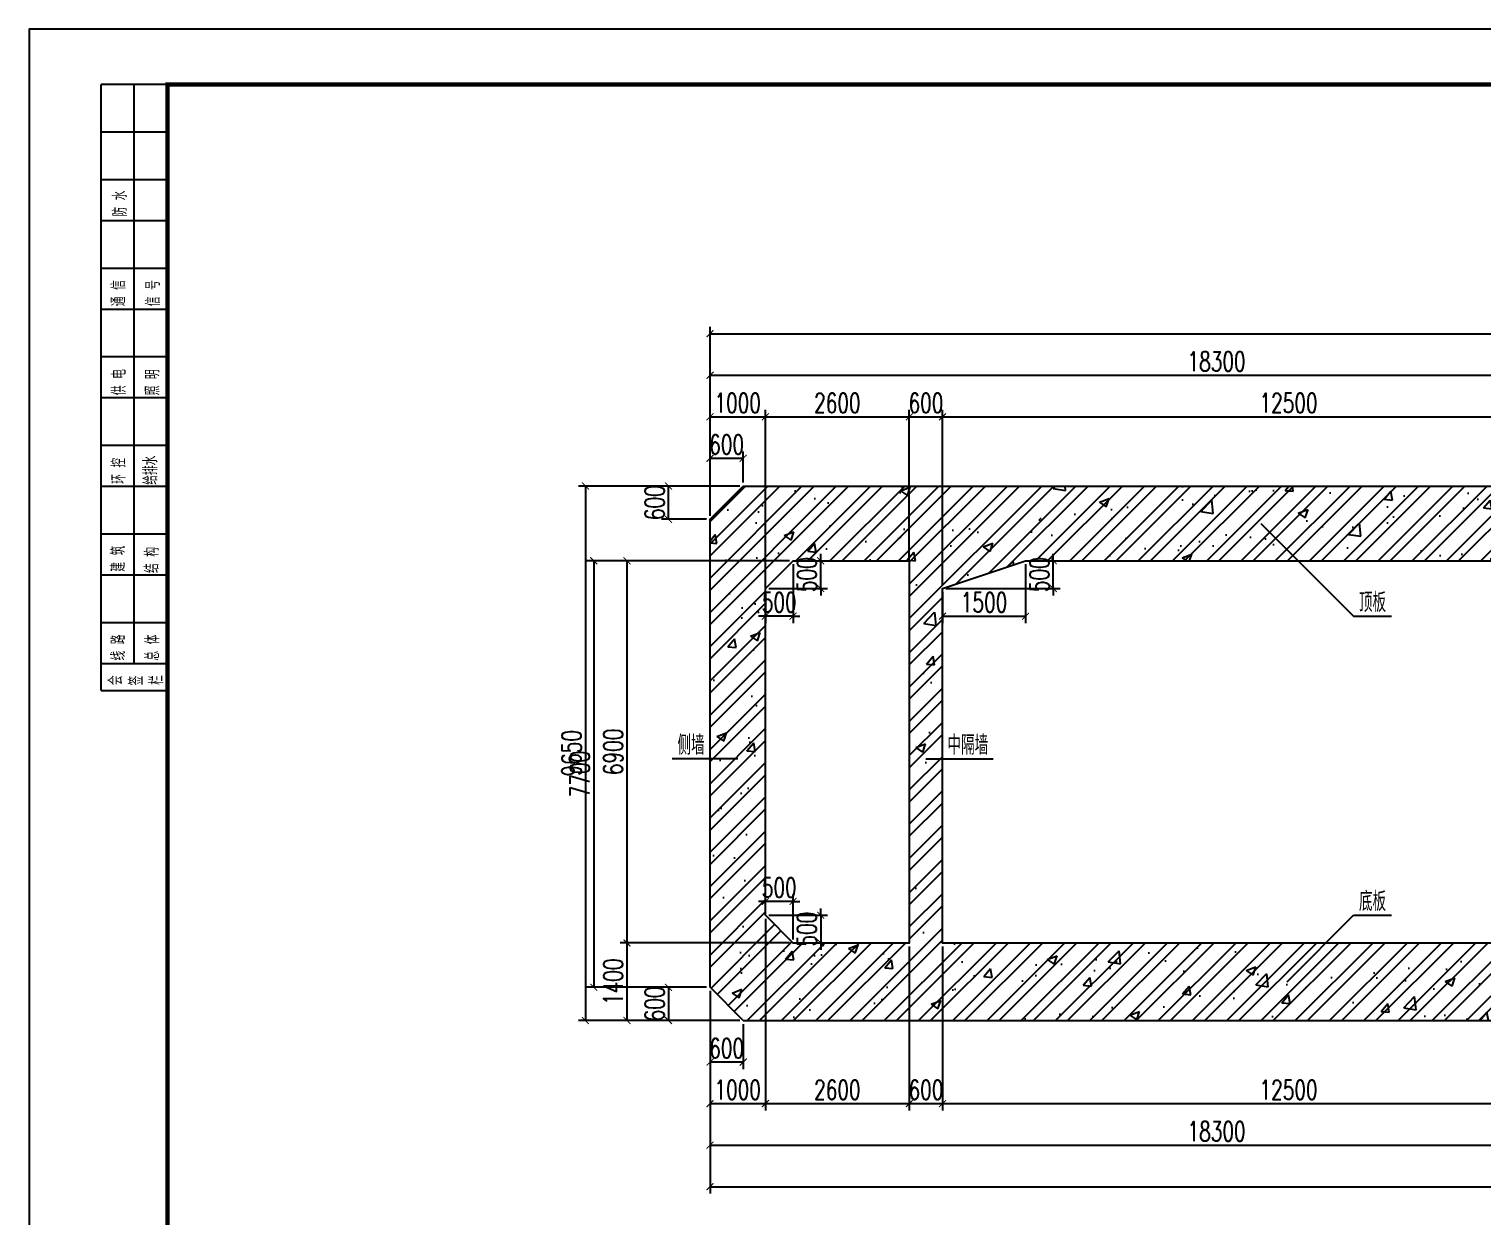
# Model space of a CAD drawing. Extents: x 266020 to 523514, y 704210 to 746210.
# Drawn here: x 319138 to 345399, y 724765 to 746210 of the extents above; entities that cross this region are included whole.
import ezdxf

# ---------------------------------------------------------------- set-up
doc = ezdxf.new("R2010")
doc.units = 0
doc.header["$LTSCALE"] = 50
doc.header["$MEASUREMENT"] = 0
doc.layers.get('0').update_dxf_attribs({"linetype": 'CONTINUOUS'})
doc.layers.get('Defpoints').update_dxf_attribs({"linetype": 'CONTINUOUS'})
for name, color, linetype in [('01 标  注', 1, 'CONTINUOUS'), ('02 结  构', 5, 'CONTINUOUS'), ('3', 3, 'CONTINUOUS'), ('4', 4, 'CONTINUOUS'), ('填充', 8, 'CONTINUOUS')]:
    doc.layers.add(name, color=color, linetype=linetype)
doc.styles.get("Standard").update_dxf_attribs({"font": 'txt1.shx', "width": 0.7, "bigfont": 'hztxt.shx'})
doc.dimstyles.new('1：100', dxfattribs={"dimscale": 100, "dimtxt": 3.5, "dimasz": 1.25, "dimexe": 1.25, "dimexo": 0.625, "dimgap": 0.75, "dimtad": 1, "dimdsep": 46, "dimtxsty": 'Standard', "dimblk": 'ARCHTICK', "dimcen": 2.5, "dimclrt": 256, "dimadec": 0, "dimazin": 0, "dimtfac": 1, "dimtix": 1, "dimtmove": 0, "dimatfit": 3, "dimfxl": 0, "dimarcsym": 0})

# ---------------------------------------------------------------- blocks, each defined once
blk = doc.blocks.new('_ArchTick')
at = {"color": 0, "linetype": 'ByBlock', "const_width": 0.15}
blk.add_lwpolyline([(-0.5, -0.5), (0.5, 0.5)], dxfattribs=at)
blk = doc.blocks.new('*D181')
at = {"layer": '01 标  注', "color": 0, "lineweight": -2}
for p, q in [((332938, 736547), (332938, 735485)), ((332438, 736047), (332438, 735485)), ((332438, 735610), (332313, 735610)), ((332938, 735610), (332438, 735610)), ((332938, 735610), (333063, 735610))]:
    blk.add_line(p, q, dxfattribs=at)
at = {"layer": 'Defpoints', "color": 0}
for p in [(332938, 736610), (332438, 736110), (332438, 735610)]:
    blk.add_point(p, dxfattribs=at)
at = {"layer": '01 标  注', "color": 0, "lineweight": -2, "xscale": 125, "yscale": 125, "zscale": 125}
blk.add_blockref('_ArchTick', (332438, 735610), dxfattribs=at)
at = {"layer": '01 标  注', "color": 0, "lineweight": -2, "xscale": 125, "yscale": 125, "zscale": 125, "rotation": 180}
blk.add_blockref('_ArchTick', (332938, 735610), dxfattribs=at)
at = {"layer": '01 标  注', "insert": (332688, 735860), "char_height": 350, "attachment_point": 5}
blk.add_mtext('500', dxfattribs=at)
blk = doc.blocks.new('*D182')
at = {"layer": '01 标  注', "color": 0, "lineweight": -2}
for p, q in [((333438, 736610), (333438, 736735)), ((333000, 736610), (333563, 736610)), ((333438, 736110), (333438, 736610)), ((332500, 736110), (333563, 736110)), ((333438, 736110), (333438, 735985))]:
    blk.add_line(p, q, dxfattribs=at)
at = {"layer": 'Defpoints', "color": 0}
for p in [(332938, 736610), (333438, 736610), (332438, 736110)]:
    blk.add_point(p, dxfattribs=at)
at = {"layer": '01 标  注', "color": 0, "lineweight": -2, "xscale": 125, "yscale": 125, "zscale": 125}
for p, rotation in [((333438, 736610), 270), ((333438, 736110), 90)]:
    blk.add_blockref('_ArchTick', p, dxfattribs=dict(at, rotation=rotation))
at = {"layer": '01 标  注', "insert": (333188, 736360), "char_height": 350, "attachment_point": 5, "rotation": 90}
blk.add_mtext('500', dxfattribs=at)
blk = doc.blocks.new('*D183')
at = {"layer": '01 标  注', "color": 0, "lineweight": -2}
for p, q in [((337138, 736547), (337138, 735485)), ((335638, 736047), (335638, 735485)), ((335638, 735610), (337138, 735610))]:
    blk.add_line(p, q, dxfattribs=at)
at = {"layer": 'Defpoints', "color": 0}
for p in [(337138, 736610), (335638, 736110), (337138, 735610)]:
    blk.add_point(p, dxfattribs=at)
at = {"layer": '01 标  注', "color": 0, "lineweight": -2, "xscale": 125, "yscale": 125, "zscale": 125, "rotation": 180}
blk.add_blockref('_ArchTick', (335638, 735610), dxfattribs=at)
at = {"layer": '01 标  注', "color": 0, "lineweight": -2, "xscale": 125, "yscale": 125, "zscale": 125}
blk.add_blockref('_ArchTick', (337138, 735610), dxfattribs=at)
at = {"layer": '01 标  注', "insert": (336388, 735860), "char_height": 350, "attachment_point": 5}
blk.add_mtext('1500', dxfattribs=at)
blk = doc.blocks.new('*D184')
at = {"layer": '01 标  注', "color": 0, "lineweight": -2}
for p, q in [((337638, 736610), (337638, 736735)), ((337200, 736610), (337763, 736610)), ((337638, 736110), (337638, 736610)), ((335700, 736110), (337763, 736110)), ((337638, 736110), (337638, 735985))]:
    blk.add_line(p, q, dxfattribs=at)
at = {"layer": 'Defpoints', "color": 0}
for p in [(337138, 736610), (337638, 736610), (335638, 736110)]:
    blk.add_point(p, dxfattribs=at)
at = {"layer": '01 标  注', "color": 0, "lineweight": -2, "xscale": 125, "yscale": 125, "zscale": 125}
for p, rotation in [((337638, 736610), 270), ((337638, 736110), 90)]:
    blk.add_blockref('_ArchTick', p, dxfattribs=dict(at, rotation=rotation))
at = {"layer": '01 标  注', "insert": (337388, 736360), "char_height": 350, "attachment_point": 5, "rotation": 90}
blk.add_mtext('500', dxfattribs=at)
blk = doc.blocks.new('*D148')
at = {"layer": '01 标  注', "color": 0, "lineweight": -2}
for p, q in [((332438, 730460), (332313, 730460)), ((332438, 730272), (332438, 730585)), ((332938, 730460), (332438, 730460)), ((332938, 729772), (332938, 730585)), ((332938, 730460), (333063, 730460))]:
    blk.add_line(p, q, dxfattribs=at)
at = {"layer": 'Defpoints', "color": 0}
for p in [(332438, 730460), (332438, 730210), (332938, 729710)]:
    blk.add_point(p, dxfattribs=at)
at = {"layer": '01 标  注', "color": 0, "lineweight": -2, "xscale": 125, "yscale": 125, "zscale": 125}
blk.add_blockref('_ArchTick', (332438, 730460), dxfattribs=at)
at = {"layer": '01 标  注', "color": 0, "lineweight": -2, "xscale": 125, "yscale": 125, "zscale": 125, "rotation": 180}
blk.add_blockref('_ArchTick', (332938, 730460), dxfattribs=at)
at = {"layer": '01 标  注', "insert": (332688, 730710), "char_height": 350, "attachment_point": 5}
blk.add_mtext('500', dxfattribs=at)
blk = doc.blocks.new('*D149')
at = {"layer": '01 标  注', "color": 0, "lineweight": -2}
for p, q in [((333438, 730210), (333438, 730335)), ((332500, 730210), (333563, 730210)), ((333438, 730210), (333438, 729710)), ((333000, 729710), (333563, 729710)), ((333438, 729710), (333438, 729585))]:
    blk.add_line(p, q, dxfattribs=at)
at = {"layer": 'Defpoints', "color": 0}
for p in [(332438, 730210), (332938, 729710), (333438, 729710)]:
    blk.add_point(p, dxfattribs=at)
at = {"layer": '01 标  注', "color": 0, "lineweight": -2, "xscale": 125, "yscale": 125, "zscale": 125}
for p, rotation in [((333438, 730210), 270), ((333438, 729710), 90)]:
    blk.add_blockref('_ArchTick', p, dxfattribs=dict(at, rotation=rotation))
at = {"layer": '01 标  注', "insert": (333188, 729960), "char_height": 350, "attachment_point": 5, "rotation": 90}
blk.add_mtext('500', dxfattribs=at)
blk = doc.blocks.new('*D150')
at = {"layer": '01 标  注', "color": 0, "lineweight": -2}
for p, q in [((332438, 730147), (332438, 726685)), ((331438, 728847), (331438, 726685)), ((331438, 726810), (332438, 726810))]:
    blk.add_line(p, q, dxfattribs=at)
at = {"layer": 'Defpoints', "color": 0}
for p in [(332438, 730210), (331438, 728910), (332438, 726810)]:
    blk.add_point(p, dxfattribs=at)
at = {"layer": '01 标  注', "color": 0, "lineweight": -2, "xscale": 125, "yscale": 125, "zscale": 125, "rotation": 180}
blk.add_blockref('_ArchTick', (331438, 726810), dxfattribs=at)
at = {"layer": '01 标  注', "color": 0, "lineweight": -2, "xscale": 125, "yscale": 125, "zscale": 125}
blk.add_blockref('_ArchTick', (332438, 726810), dxfattribs=at)
at = {"layer": '01 标  注', "insert": (331938, 727060), "char_height": 350, "attachment_point": 5}
blk.add_mtext('1000', dxfattribs=at)
blk = doc.blocks.new('*D185')
at = {"layer": '01 标  注', "color": 0, "lineweight": -2}
for p, q in [((332438, 730147), (332438, 726685)), ((335038, 729647), (335038, 726685)), ((332438, 726810), (335038, 726810))]:
    blk.add_line(p, q, dxfattribs=at)
at = {"layer": 'Defpoints', "color": 0}
for p in [(332438, 730210), (335038, 729710), (335038, 726810)]:
    blk.add_point(p, dxfattribs=at)
at = {"layer": '01 标  注', "color": 0, "lineweight": -2, "xscale": 125, "yscale": 125, "zscale": 125, "rotation": 180}
blk.add_blockref('_ArchTick', (332438, 726810), dxfattribs=at)
at = {"layer": '01 标  注', "color": 0, "lineweight": -2, "xscale": 125, "yscale": 125, "zscale": 125}
blk.add_blockref('_ArchTick', (335038, 726810), dxfattribs=at)
at = {"layer": '01 标  注', "insert": (333738, 727060), "char_height": 350, "attachment_point": 5}
blk.add_mtext('2600', dxfattribs=at)
blk = doc.blocks.new('*D186')
at = {"layer": '01 标  注', "color": 0, "lineweight": -2}
for p, q in [((335038, 729647), (335038, 726685)), ((335638, 729647), (335638, 726685)), ((335038, 726810), (335638, 726810))]:
    blk.add_line(p, q, dxfattribs=at)
at = {"layer": 'Defpoints', "color": 0}
for p in [(335038, 729710), (335638, 729710), (335638, 726810)]:
    blk.add_point(p, dxfattribs=at)
at = {"layer": '01 标  注', "color": 0, "lineweight": -2, "xscale": 125, "yscale": 125, "zscale": 125, "rotation": 180}
blk.add_blockref('_ArchTick', (335038, 726810), dxfattribs=at)
at = {"layer": '01 标  注', "color": 0, "lineweight": -2, "xscale": 125, "yscale": 125, "zscale": 125}
blk.add_blockref('_ArchTick', (335638, 726810), dxfattribs=at)
at = {"layer": '01 标  注', "insert": (335338, 727060), "char_height": 350, "attachment_point": 5}
blk.add_mtext('600', dxfattribs=at)
blk = doc.blocks.new('*D187')
at = {"layer": '01 标  注', "color": 0, "lineweight": -2}
for p, q in [((335638, 729647), (335638, 726685)), ((348138, 729647), (348138, 726685)), ((335638, 726810), (348138, 726810))]:
    blk.add_line(p, q, dxfattribs=at)
at = {"layer": 'Defpoints', "color": 0}
for p in [(335638, 729710), (348138, 729710), (348138, 726810)]:
    blk.add_point(p, dxfattribs=at)
at = {"layer": '01 标  注', "color": 0, "lineweight": -2, "xscale": 125, "yscale": 125, "zscale": 125, "rotation": 180}
blk.add_blockref('_ArchTick', (335638, 726810), dxfattribs=at)
at = {"layer": '01 标  注', "color": 0, "lineweight": -2, "xscale": 125, "yscale": 125, "zscale": 125}
blk.add_blockref('_ArchTick', (348138, 726810), dxfattribs=at)
at = {"layer": '01 标  注', "insert": (341888, 727060), "char_height": 350, "attachment_point": 5}
blk.add_mtext('12500', dxfattribs=at)
blk = doc.blocks.new('*D152')
at = {"layer": '01 标  注', "color": 0, "lineweight": -2}
for p, q in [((331438, 728847), (331438, 725185)), ((368038, 728401), (368038, 725185)), ((331438, 725310), (368038, 725310))]:
    blk.add_line(p, q, dxfattribs=at)
at = {"layer": 'Defpoints', "color": 0}
for p in [(331438, 728910), (368038, 728463), (368038, 725310)]:
    blk.add_point(p, dxfattribs=at)
at = {"layer": '01 标  注', "color": 0, "lineweight": -2, "xscale": 125, "yscale": 125, "zscale": 125, "rotation": 180}
blk.add_blockref('_ArchTick', (331438, 725310), dxfattribs=at)
at = {"layer": '01 标  注', "color": 0, "lineweight": -2, "xscale": 125, "yscale": 125, "zscale": 125}
blk.add_blockref('_ArchTick', (368038, 725310), dxfattribs=at)
at = {"layer": '01 标  注', "insert": (349738, 725560), "char_height": 350, "attachment_point": 5}
blk.add_mtext('36600', dxfattribs=at)
blk = doc.blocks.new('*D200')
at = {"layer": '01 标  注', "color": 0, "lineweight": -2}
for p, q in [((332875, 736610), (329213, 736610)), ((329338, 736610), (329338, 728910)), ((331375, 728910), (329213, 728910))]:
    blk.add_line(p, q, dxfattribs=at)
at = {"layer": 'Defpoints', "color": 0}
for p in [(332938, 736610), (329338, 728910), (331438, 728910)]:
    blk.add_point(p, dxfattribs=at)
at = {"layer": '01 标  注', "color": 0, "lineweight": -2, "xscale": 125, "yscale": 125, "zscale": 125}
for p, rotation in [((329338, 736610), 90), ((329338, 728910), 270)]:
    blk.add_blockref('_ArchTick', p, dxfattribs=dict(at, rotation=rotation))
at = {"layer": '01 标  注', "insert": (329088, 732760), "char_height": 350, "attachment_point": 5, "rotation": 90}
blk.add_mtext('7700', dxfattribs=at)
blk = doc.blocks.new('*D162')
at = {"layer": '01 标  注', "color": 0, "lineweight": -2}
for p, q in [((332875, 729710), (329813, 729710)), ((329938, 729710), (329938, 728310)), ((331975, 728310), (329813, 728310))]:
    blk.add_line(p, q, dxfattribs=at)
at = {"layer": 'Defpoints', "color": 0}
for p in [(332938, 729710), (329938, 728310), (332038, 728310)]:
    blk.add_point(p, dxfattribs=at)
at = {"layer": '01 标  注', "color": 0, "lineweight": -2, "xscale": 125, "yscale": 125, "zscale": 125}
for p, rotation in [((329938, 729710), 90), ((329938, 728310), 270)]:
    blk.add_blockref('_ArchTick', p, dxfattribs=dict(at, rotation=rotation))
at = {"layer": '01 标  注', "insert": (329688, 729010), "char_height": 350, "attachment_point": 5, "rotation": 90}
blk.add_mtext('1400', dxfattribs=at)
blk = doc.blocks.new('*D163')
at = {"layer": '01 标  注', "color": 0, "lineweight": -2}
for p, q in [((332875, 736610), (329813, 736610)), ((329938, 736610), (329938, 729710)), ((332875, 729710), (329813, 729710))]:
    blk.add_line(p, q, dxfattribs=at)
at = {"layer": 'Defpoints', "color": 0}
for p in [(332938, 736610), (329938, 729710), (332938, 729710)]:
    blk.add_point(p, dxfattribs=at)
at = {"layer": '01 标  注', "color": 0, "lineweight": -2, "xscale": 125, "yscale": 125, "zscale": 125}
for p, rotation in [((329938, 736610), 90), ((329938, 729710), 270)]:
    blk.add_blockref('_ArchTick', p, dxfattribs=dict(at, rotation=rotation))
at = {"layer": '01 标  注', "insert": (329688, 733160), "char_height": 350, "attachment_point": 5, "rotation": 90}
blk.add_mtext('6900', dxfattribs=at)
blk = doc.blocks.new('*D164')
at = {"layer": '01 标  注', "color": 0, "lineweight": -2}
for p, q in [((331438, 728847), (331438, 725935)), ((349738, 728247), (349738, 725935)), ((331438, 726060), (349738, 726060))]:
    blk.add_line(p, q, dxfattribs=at)
at = {"layer": 'Defpoints', "color": 0}
for p in [(331438, 728910), (349738, 728310), (349738, 726060)]:
    blk.add_point(p, dxfattribs=at)
at = {"layer": '01 标  注', "color": 0, "lineweight": -2, "xscale": 125, "yscale": 125, "zscale": 125, "rotation": 180}
blk.add_blockref('_ArchTick', (331438, 726060), dxfattribs=at)
at = {"layer": '01 标  注', "color": 0, "lineweight": -2, "xscale": 125, "yscale": 125, "zscale": 125}
blk.add_blockref('_ArchTick', (349738, 726060), dxfattribs=at)
at = {"layer": '01 标  注', "insert": (340588, 726310), "char_height": 350, "attachment_point": 5}
blk.add_mtext('18300', dxfattribs=at)
blk = doc.blocks.new('*D165')
at = {"layer": '01 标  注', "color": 0, "lineweight": -2}
for p, q in [((331438, 737422), (331438, 739335)), ((332438, 736122), (332438, 739335)), ((331438, 739210), (332438, 739210))]:
    blk.add_line(p, q, dxfattribs=at)
at = {"layer": 'Defpoints', "color": 0}
for p in [(332438, 739210), (331438, 737360), (332438, 736060)]:
    blk.add_point(p, dxfattribs=at)
at = {"layer": '01 标  注', "color": 0, "lineweight": -2, "xscale": 125, "yscale": 125, "zscale": 125, "rotation": 180}
blk.add_blockref('_ArchTick', (331438, 739210), dxfattribs=at)
at = {"layer": '01 标  注', "color": 0, "lineweight": -2, "xscale": 125, "yscale": 125, "zscale": 125}
blk.add_blockref('_ArchTick', (332438, 739210), dxfattribs=at)
at = {"layer": '01 标  注', "insert": (331938, 739460), "char_height": 350, "attachment_point": 5}
blk.add_mtext('1000', dxfattribs=at)
blk = doc.blocks.new('*D166')
at = {"layer": '01 标  注', "color": 0, "lineweight": -2}
for p, q in [((332438, 736122), (332438, 739335)), ((335038, 736622), (335038, 739335)), ((332438, 739210), (335038, 739210))]:
    blk.add_line(p, q, dxfattribs=at)
at = {"layer": 'Defpoints', "color": 0}
for p in [(335038, 739210), (335038, 736560), (332438, 736060)]:
    blk.add_point(p, dxfattribs=at)
at = {"layer": '01 标  注', "color": 0, "lineweight": -2, "xscale": 125, "yscale": 125, "zscale": 125, "rotation": 180}
blk.add_blockref('_ArchTick', (332438, 739210), dxfattribs=at)
at = {"layer": '01 标  注', "color": 0, "lineweight": -2, "xscale": 125, "yscale": 125, "zscale": 125}
blk.add_blockref('_ArchTick', (335038, 739210), dxfattribs=at)
at = {"layer": '01 标  注', "insert": (333738, 739460), "char_height": 350, "attachment_point": 5}
blk.add_mtext('2600', dxfattribs=at)
blk = doc.blocks.new('*D167')
at = {"layer": '01 标  注', "color": 0, "lineweight": -2}
for p, q in [((335038, 736622), (335038, 739335)), ((335638, 736172), (335638, 739335)), ((335038, 739210), (335638, 739210))]:
    blk.add_line(p, q, dxfattribs=at)
at = {"layer": 'Defpoints', "color": 0}
for p in [(335638, 739210), (335038, 736560), (335638, 736110)]:
    blk.add_point(p, dxfattribs=at)
at = {"layer": '01 标  注', "color": 0, "lineweight": -2, "xscale": 125, "yscale": 125, "zscale": 125, "rotation": 180}
blk.add_blockref('_ArchTick', (335038, 739210), dxfattribs=at)
at = {"layer": '01 标  注', "color": 0, "lineweight": -2, "xscale": 125, "yscale": 125, "zscale": 125}
blk.add_blockref('_ArchTick', (335638, 739210), dxfattribs=at)
at = {"layer": '01 标  注', "insert": (335338, 739460), "char_height": 350, "attachment_point": 5}
blk.add_mtext('600', dxfattribs=at)
blk = doc.blocks.new('*D168')
at = {"layer": '01 标  注', "color": 0, "lineweight": -2}
for p, q in [((335638, 736172), (335638, 739335)), ((348138, 736172), (348138, 739335)), ((335638, 739210), (348138, 739210))]:
    blk.add_line(p, q, dxfattribs=at)
at = {"layer": 'Defpoints', "color": 0}
for p in [(348138, 739210), (335638, 736110), (348138, 736110)]:
    blk.add_point(p, dxfattribs=at)
at = {"layer": '01 标  注', "color": 0, "lineweight": -2, "xscale": 125, "yscale": 125, "zscale": 125, "rotation": 180}
blk.add_blockref('_ArchTick', (335638, 739210), dxfattribs=at)
at = {"layer": '01 标  注', "color": 0, "lineweight": -2, "xscale": 125, "yscale": 125, "zscale": 125}
blk.add_blockref('_ArchTick', (348138, 739210), dxfattribs=at)
at = {"layer": '01 标  注', "insert": (341888, 739460), "char_height": 350, "attachment_point": 5}
blk.add_mtext('12500', dxfattribs=at)
blk = doc.blocks.new('*D171')
at = {"layer": '01 标  注', "color": 0, "lineweight": -2}
for p, q in [((331438, 737422), (331438, 740835)), ((331438, 740710), (368038, 740710)), ((368038, 737869), (368038, 740835))]:
    blk.add_line(p, q, dxfattribs=at)
at = {"layer": 'Defpoints', "color": 0}
for p in [(368038, 740710), (368038, 737806), (331438, 737360)]:
    blk.add_point(p, dxfattribs=at)
at = {"layer": '01 标  注', "color": 0, "lineweight": -2, "xscale": 125, "yscale": 125, "zscale": 125, "rotation": 180}
blk.add_blockref('_ArchTick', (331438, 740710), dxfattribs=at)
at = {"layer": '01 标  注', "color": 0, "lineweight": -2, "xscale": 125, "yscale": 125, "zscale": 125}
blk.add_blockref('_ArchTick', (368038, 740710), dxfattribs=at)
at = {"layer": '01 标  注', "insert": (349738, 740960), "char_height": 350, "attachment_point": 5}
blk.add_mtext('36600', dxfattribs=at)
blk = doc.blocks.new('*D179')
at = {"layer": '01 标  注', "color": 0, "lineweight": -2}
for p, q in [((331438, 737422), (331438, 740085)), ((349738, 738022), (349738, 740085)), ((331438, 739960), (349738, 739960))]:
    blk.add_line(p, q, dxfattribs=at)
at = {"layer": 'Defpoints', "color": 0}
for p in [(349738, 739960), (349738, 737960), (331438, 737360)]:
    blk.add_point(p, dxfattribs=at)
at = {"layer": '01 标  注', "color": 0, "lineweight": -2, "xscale": 125, "yscale": 125, "zscale": 125, "rotation": 180}
blk.add_blockref('_ArchTick', (331438, 739960), dxfattribs=at)
at = {"layer": '01 标  注', "color": 0, "lineweight": -2, "xscale": 125, "yscale": 125, "zscale": 125}
blk.add_blockref('_ArchTick', (349738, 739960), dxfattribs=at)
at = {"layer": '01 标  注', "insert": (340588, 740210), "char_height": 350, "attachment_point": 5}
blk.add_mtext('18300', dxfattribs=at)
blk = doc.blocks.new('*D73')
at = {"layer": '01 标  注', "color": 0, "lineweight": -2}
for p, q in [((331438, 737422), (331438, 738585)), ((332038, 738022), (332038, 738585)), ((332038, 738460), (331438, 738460))]:
    blk.add_line(p, q, dxfattribs=at)
at = {"layer": 'Defpoints', "color": 0}
for p in [(331438, 738460), (332038, 737960), (331438, 737360)]:
    blk.add_point(p, dxfattribs=at)
at = {"layer": '01 标  注', "color": 0, "lineweight": -2, "xscale": 125, "yscale": 125, "zscale": 125, "rotation": 180}
blk.add_blockref('_ArchTick', (331438, 738460), dxfattribs=at)
at = {"layer": '01 标  注', "color": 0, "lineweight": -2, "xscale": 125, "yscale": 125, "zscale": 125}
blk.add_blockref('_ArchTick', (332038, 738460), dxfattribs=at)
at = {"layer": '01 标  注', "insert": (331738, 738710), "char_height": 350, "attachment_point": 5}
blk.add_mtext('600', dxfattribs=at)
blk = doc.blocks.new('*D74')
at = {"layer": '01 标  注', "color": 0, "lineweight": -2}
for p, q in [((331975, 737960), (330563, 737960)), ((330688, 737360), (330688, 737960)), ((331375, 737360), (330563, 737360))]:
    blk.add_line(p, q, dxfattribs=at)
at = {"layer": 'Defpoints', "color": 0}
for p in [(330688, 737960), (332038, 737960), (331438, 737360)]:
    blk.add_point(p, dxfattribs=at)
at = {"layer": '01 标  注', "color": 0, "lineweight": -2, "xscale": 125, "yscale": 125, "zscale": 125}
for p, rotation in [((330688, 737960), 90), ((330688, 737360), 270)]:
    blk.add_blockref('_ArchTick', p, dxfattribs=dict(at, rotation=rotation))
at = {"layer": '01 标  注', "insert": (330438, 737660), "char_height": 350, "attachment_point": 5, "rotation": 90}
blk.add_mtext('600', dxfattribs=at)
blk = doc.blocks.new('*D75')
at = {"layer": '01 标  注', "color": 0, "lineweight": -2}
for p, q in [((331375, 728910), (330563, 728910)), ((330688, 728910), (330688, 728310)), ((331975, 728310), (330563, 728310))]:
    blk.add_line(p, q, dxfattribs=at)
at = {"layer": 'Defpoints', "color": 0}
for p in [(331438, 728910), (330688, 728310), (332038, 728310)]:
    blk.add_point(p, dxfattribs=at)
at = {"layer": '01 标  注', "color": 0, "lineweight": -2, "xscale": 125, "yscale": 125, "zscale": 125}
for p, rotation in [((330688, 728910), 90), ((330688, 728310), 270)]:
    blk.add_blockref('_ArchTick', p, dxfattribs=dict(at, rotation=rotation))
at = {"layer": '01 标  注', "insert": (330438, 728610), "char_height": 350, "attachment_point": 5, "rotation": 90}
blk.add_mtext('600', dxfattribs=at)
blk = doc.blocks.new('*D76')
at = {"layer": '01 标  注', "color": 0, "lineweight": -2}
for p, q in [((331438, 728847), (331438, 727435)), ((332038, 728247), (332038, 727435)), ((332038, 727560), (331438, 727560))]:
    blk.add_line(p, q, dxfattribs=at)
at = {"layer": 'Defpoints', "color": 0}
for p in [(331438, 728910), (332038, 728310), (331438, 727560)]:
    blk.add_point(p, dxfattribs=at)
at = {"layer": '01 标  注', "color": 0, "lineweight": -2, "xscale": 125, "yscale": 125, "zscale": 125, "rotation": 180}
blk.add_blockref('_ArchTick', (331438, 727560), dxfattribs=at)
at = {"layer": '01 标  注', "color": 0, "lineweight": -2, "xscale": 125, "yscale": 125, "zscale": 125}
blk.add_blockref('_ArchTick', (332038, 727560), dxfattribs=at)
at = {"layer": '01 标  注', "insert": (331738, 727810), "char_height": 350, "attachment_point": 5}
blk.add_mtext('600', dxfattribs=at)
blk = doc.blocks.new('*D77')
at = {"layer": '01 标  注', "color": 0, "lineweight": -2}
for p, q in [((331975, 737960), (329063, 737960)), ((329188, 737960), (329188, 728310)), ((331975, 728310), (329063, 728310))]:
    blk.add_line(p, q, dxfattribs=at)
at = {"layer": 'Defpoints', "color": 0}
for p in [(332038, 737960), (329188, 728310), (332038, 728310)]:
    blk.add_point(p, dxfattribs=at)
at = {"layer": '01 标  注', "color": 0, "lineweight": -2, "xscale": 125, "yscale": 125, "zscale": 125}
for p, rotation in [((329188, 737960), 90), ((329188, 728310), 270)]:
    blk.add_blockref('_ArchTick', p, dxfattribs=dict(at, rotation=rotation))
at = {"layer": '01 标  注', "insert": (328938, 733135), "char_height": 350, "attachment_point": 5, "rotation": 90}
blk.add_mtext('9650', dxfattribs=at)

msp = doc.modelspace()

# ---------------------------------------------------------------- hatches: boundary and pattern name
at = {"layer": '填充'}
h = msp.add_hatch(dxfattribs=at)
h.set_pattern_fill('AR-CONC', color=256, scale=250, style=0)
h.set_pattern_definition([(50, (-84850, 0), (1793.1505, -156.8803), [187.5, -2062.5]), (355, (-84850, 0), (-346.8783, 1880.4803), [150, -1650]), (100.4514, (-84700.6, -13), (1446.2735, 1723.599), [159.3505, -1752.8553]), (46.1842, (-84850, 500), (2668.1026, -413.7975), [281.25, -3093.75]), (96.6356, (-84627.7, 465.5), (2336.657, 2435.295), [239.026, -2629.2825]), (351.1842, (-84850, 500), (2336.655, 2435.2965), [225, -2475]), (21, (-84600, 375), (1492.2676, -1006.5472), [187.5, -2062.5]), (326, (-84600, 375), (608.2883, 1812.875), [150, -1650]), (71.4514, (-84475.6, 291.1), (2100.5566, 806.3262), [159.3505, -1752.8553]), (37.5, (-84850, 0), (30.39964, 832.23463), [0, -1630, 0, -1675, 0, -1656.25]), (7.5, (-84850, 0), (657.6738, 986.0293), [0, -955, 0, -1592.5, 0, -631.25]), (327.5, (-85407.5, 0), (1334.5561, -56.3872), [0, -625, 0, -1950, 0, -2587.5]), (317.5, (-85657.5, 0), (1457.9654, 250.2625), [0, -812.5, 0, -1295, 0, -1837.5])])
h.paths.add_polyline_path([(332037.835, 737959.674), (331437.835, 737359.674), (331437.835, 728909.674), (332037.835, 728309.674), (349737.835, 728309.674), (349737.835, 729319.674), (349612.835, 729319.674), (349612.835, 729569.674), (349737.835, 729569.674), (349737.835, 730009.674), (348737.835, 730009.674), (348737.835, 736109.674), (349237.835, 736609.674), (349737.835, 736609.674), (349737.835, 737959.674)])
h.paths.add_polyline_path([(346637.835, 736609.674), (348137.835, 736109.674), (348137.835, 729709.674), (335637.835, 729709.674), (335637.835, 736109.674), (337137.835, 736609.674)], flags=16)
h.paths.add_polyline_path([(335037.835, 736609.674), (335037.835, 729709.674), (332937.835, 729709.674), (332437.835, 730209.674), (332437.835, 736109.674), (332937.835, 736609.674)], flags=16)
h.paths.add_polyline_path([(348737.835, 729569.674), (348987.835, 729569.674), (348987.835, 729319.674), (348737.835, 729319.674)], flags=16)
h.paths.add_polyline_path([(348787.835, 729519.674), (348737.835, 729319.674), (348737.835, 729507.174)], flags=0)
h.paths.add_polyline_path([(349737.835, 737959.674), (349737.835, 736609.674), (350237.835, 736609.674), (350737.835, 736109.674), (350737.835, 730009.674), (349737.835, 730009.674), (349737.835, 729569.674), (349862.835, 729569.674), (349862.835, 729319.674), (349737.835, 729319.674), (349737.835, 728309.674), (367437.835, 728309.674), (368037.835, 728909.674), (368037.835, 737359.674), (367437.835, 737959.674)])
h.paths.add_polyline_path([(362337.835, 736609.674), (363837.835, 736109.674), (363837.835, 729709.674), (351337.835, 729709.674), (351337.835, 736109.674), (352837.835, 736609.674)], flags=16)
h.paths.add_polyline_path([(364437.835, 736609.674), (366537.835, 736609.674), (367037.835, 736109.674), (367037.835, 730209.674), (366537.835, 729709.674), (364437.835, 729709.674)], flags=16)
h.paths.add_polyline_path([(350737.835, 729569.674), (350737.835, 729319.674), (350487.835, 729319.674), (350487.835, 729569.674)], flags=0)
h.paths.add_polyline_path([(350737.835, 729569.674), (350737.835, 729319.674), (350487.835, 729319.674), (350537.835, 729519.674)], flags=16)
h.paths.add_polyline_path([(332391.441, 736122.174), (332984.23, 736122.174), (332984.23, 735597.174), (332391.441, 735597.174)], flags=24)
h.paths.add_polyline_path([(332925.335, 736063.279), (332925.335, 736656.069), (333450.335, 736656.069), (333450.335, 736063.279)], flags=24)
h.paths.add_polyline_path([(336025.677, 736122.174), (336749.993, 736122.174), (336749.993, 735597.174), (336025.677, 735597.174)], flags=8)
h.paths.add_polyline_path([(337125.335, 736063.279), (337125.335, 736656.069), (337650.335, 736656.069), (337650.335, 736063.279)], flags=24)
h.paths.add_polyline_path([(347025.677, 736122.174), (347749.993, 736122.174), (347749.993, 735597.174), (347025.677, 735597.174)], flags=8)
h.paths.add_polyline_path([(345750.335, 736063.279), (345750.335, 736656.069), (346275.335, 736656.069), (346275.335, 736063.279)], flags=24)
h.paths.add_polyline_path([(332391.441, 730972.174), (332984.23, 730972.174), (332984.23, 730447.174), (332391.441, 730447.174)], flags=24)
h.paths.add_polyline_path([(332925.335, 729663.279), (332925.335, 730256.069), (333450.335, 730256.069), (333450.335, 729663.279)], flags=24)
h.paths.add_polyline_path([(347875.335, 736063.279), (347875.335, 736656.069), (348400.335, 736656.069), (348400.335, 736063.279)], flags=24)
h.paths.add_polyline_path([(347875.335, 729148.279), (347875.335, 729741.069), (348400.335, 729741.069), (348400.335, 729148.279)], flags=24)
h.paths.add_polyline_path([(348566.441, 729332.174), (349159.23, 729332.174), (349159.23, 728807.174), (348566.441, 728807.174)], flags=24)
h.paths.add_polyline_path([(349390.546, 729332.174), (349960.125, 729332.174), (349960.125, 728807.174), (349390.546, 728807.174)], flags=9)
h.paths.add_polyline_path([(349515.546, 728832.174), (350085.125, 728832.174), (350085.125, 728307.174), (349515.546, 728307.174)], flags=9)
h.paths.add_polyline_path([(343090.073, 730722.174), (343720.348, 730722.174), (343720.348, 730197.174), (343090.073, 730197.174)], flags=8)
h.paths.add_polyline_path([(343092.002, 736122.174), (343718.419, 736122.174), (343718.419, 735597.174), (343092.002, 735597.174)], flags=8)
h.paths.add_polyline_path([(347252.684, 733422.174), (348108.669, 733422.174), (348108.669, 732897.174), (347252.684, 732897.174)], flags=8)
h.paths.add_polyline_path([(335667.002, 733547.174), (336522.986, 733547.174), (336522.986, 733022.174), (335667.002, 733022.174)], flags=8)
h.paths.add_polyline_path([(366491.441, 736122.174), (367084.23, 736122.174), (367084.23, 735597.174), (366491.441, 735597.174)], flags=24)
h.paths.add_polyline_path([(365775.335, 736063.279), (365775.335, 736656.069), (366300.335, 736656.069), (366300.335, 736063.279)], flags=24)
h.paths.add_polyline_path([(362725.677, 736122.174), (363449.993, 736122.174), (363449.993, 735597.174), (362725.677, 735597.174)], flags=8)
h.paths.add_polyline_path([(361325.335, 736063.279), (361325.335, 736656.069), (361850.335, 736656.069), (361850.335, 736063.279)], flags=24)
h.paths.add_polyline_path([(351725.677, 736122.174), (352449.993, 736122.174), (352449.993, 735597.174), (351725.677, 735597.174)], flags=8)
h.paths.add_polyline_path([(352825.335, 736063.279), (352825.335, 736656.069), (353350.335, 736656.069), (353350.335, 736063.279)], flags=24)
h.paths.add_polyline_path([(366491.441, 730972.174), (367084.23, 730972.174), (367084.23, 730447.174), (366491.441, 730447.174)], flags=24)
h.paths.add_polyline_path([(365775.335, 729663.279), (365775.335, 730256.069), (366300.335, 730256.069), (366300.335, 729663.279)], flags=24)
h.paths.add_polyline_path([(350700.335, 736063.279), (350700.335, 736656.069), (351225.335, 736656.069), (351225.335, 736063.279)], flags=25)
h.paths.add_polyline_path([(351075.335, 729148.279), (351075.335, 729741.069), (351600.335, 729741.069), (351600.335, 729148.279)], flags=24)
h.paths.add_polyline_path([(350316.441, 729332.174), (350909.23, 729332.174), (350909.23, 728807.174), (350316.441, 728807.174)], flags=24)
h.paths.add_polyline_path([(355755.322, 730722.174), (356385.598, 730722.174), (356385.598, 730197.174), (355755.322, 730197.174)], flags=8)
h.paths.add_polyline_path([(355757.251, 736122.174), (356383.669, 736122.174), (356383.669, 735597.174), (355757.251, 735597.174)], flags=8)
h.paths.add_polyline_path([(351367.002, 733422.174), (352222.986, 733422.174), (352222.986, 732897.174), (351367.002, 732897.174)], flags=8)
h.paths.add_polyline_path([(362952.684, 733547.174), (363808.669, 733547.174), (363808.669, 733022.174), (362952.684, 733022.174)], flags=8)
h.paths.add_polyline_path([(351075.335, 728452.516), (351075.335, 729176.832), (351600.335, 729176.832), (351600.335, 728452.516)], flags=24)
h.paths.add_polyline_path([(346375.335, 728797.516), (346375.335, 729521.832), (346900.335, 729521.832), (346900.335, 728797.516)], flags=24)
h.paths.add_polyline_path([(347125.335, 728452.516), (347125.335, 729176.832), (347650.335, 729176.832), (347650.335, 728452.516)], flags=24)
h.paths.add_polyline_path([(347125.335, 729372.148), (347125.335, 729957.2), (347650.335, 729957.2), (347650.335, 729372.148)], flags=24)
h.paths.add_polyline_path([(351825.335, 728647.516), (351825.335, 729371.832), (352350.335, 729371.832), (352350.335, 728647.516)], flags=24)
h.paths.add_polyline_path([(351825.335, 729563.279), (351825.335, 730156.069), (352350.335, 730156.069), (352350.335, 729563.279)], flags=24)
h.paths.add_polyline_path([(352575.335, 728797.516), (352575.335, 729521.832), (353100.335, 729521.832), (353100.335, 728797.516)], flags=24)
h = msp.add_hatch(dxfattribs=at)
h.set_pattern_fill('STEEL', color=256, scale=3500, style=0)
h.set_pattern_definition([(45, (0, 0), (-309.35922, 309.35922), []), (45, (0, 218.75), (-309.35922, 309.35922), [])])
h.paths.add_polyline_path([(349737.835, 737959.674), (349737.835, 736609.674), (350237.835, 736609.674), (350737.835, 736109.674), (350737.835, 730509.674), (351337.835, 730509.674), (351337.835, 736109.674), (352837.835, 736609.674), (362337.835, 736609.674), (363837.835, 736109.674), (363837.835, 729709.674), (351337.835, 729709.674), (351337.835, 730169.674), (350737.835, 729569.674), (350737.835, 729319.674), (350487.835, 729319.674), (350487.835, 729569.674), (350737.835, 729569.674), (351337.835, 730169.674), (351337.835, 730509.674), (350802.835, 730509.674), (350737.835, 730444.674), (350737.835, 730009.674), (350302.835, 730009.674), (349862.835, 729569.674), (349862.835, 729319.674), (349737.835, 729319.674), (349737.835, 728309.674), (367437.835, 728309.674), (368037.835, 728909.674), (368037.835, 737359.674), (367437.835, 737959.674)])
h.paths.add_polyline_path([(366537.835, 736609.674), (367037.835, 736109.674), (367037.835, 730209.674), (366537.835, 729709.674), (364437.835, 729709.674), (364437.835, 736609.674)], flags=16)
h.paths.add_polyline_path([(332037.835, 737959.674), (331437.835, 737359.674), (331437.835, 728909.674), (332037.835, 728309.674), (349737.835, 728309.674), (349737.835, 729319.674), (349612.835, 729319.674), (349612.835, 729569.674), (349737.835, 729569.674), (349737.835, 730009.674), (349427.835, 730009.674), (348987.835, 729569.674), (348987.835, 729319.674), (348737.835, 729319.674), (348737.835, 729569.674), (348987.835, 729569.674), (349427.835, 730009.674), (348737.835, 730009.674), (348737.835, 736109.674), (349237.835, 736609.674), (349737.835, 736609.674), (349737.835, 737959.674)])
h.paths.add_polyline_path([(346637.835, 736609.674), (348137.835, 736109.674), (348137.835, 729709.674), (335637.835, 729709.674), (335637.835, 736109.674), (337137.835, 736609.674)], flags=16)
h.paths.add_polyline_path([(335037.835, 736609.674), (335037.835, 729709.674), (332937.835, 729709.674), (332437.835, 730209.674), (332437.835, 736109.674), (332937.835, 736609.674)], flags=16)
h.paths.add_polyline_path([(366491.441, 736122.174), (367084.23, 736122.174), (367084.23, 735597.174), (366491.441, 735597.174)], flags=24)
h.paths.add_polyline_path([(365775.335, 736063.279), (365775.335, 736656.069), (366300.335, 736656.069), (366300.335, 736063.279)], flags=24)
h.paths.add_polyline_path([(366491.441, 730972.174), (367084.23, 730972.174), (367084.23, 730447.174), (366491.441, 730447.174)], flags=24)
h.paths.add_polyline_path([(365775.335, 729663.279), (365775.335, 730256.069), (366300.335, 730256.069), (366300.335, 729663.279)], flags=24)
h.paths.add_polyline_path([(350700.335, 736063.279), (350700.335, 736656.069), (351225.335, 736656.069), (351225.335, 736063.279)], flags=25)
h.paths.add_polyline_path([(351248.335, 729148.279), (351248.335, 729741.069), (351773.335, 729741.069), (351773.335, 729148.279)], flags=24)
h.paths.add_polyline_path([(349390.546, 729332.174), (349960.125, 729332.174), (349960.125, 728807.174), (349390.546, 728807.174)], flags=9)
h.paths.add_polyline_path([(350316.441, 729332.174), (350909.23, 729332.174), (350909.23, 728807.174), (350316.441, 728807.174)], flags=24)
h.paths.add_polyline_path([(349515.546, 728832.174), (350085.125, 728832.174), (350085.125, 728307.174), (349515.546, 728307.174)], flags=9)
h.paths.add_polyline_path([(351248.335, 728452.516), (351248.335, 729176.832), (351773.335, 729176.832), (351773.335, 728452.516)], flags=24)
h.paths.add_polyline_path([(332391.441, 736122.174), (332984.23, 736122.174), (332984.23, 735597.174), (332391.441, 735597.174)], flags=24)
h.paths.add_polyline_path([(332925.335, 736063.279), (332925.335, 736656.069), (333450.335, 736656.069), (333450.335, 736063.279)], flags=24)
h.paths.add_polyline_path([(336025.677, 736122.174), (336749.993, 736122.174), (336749.993, 735597.174), (336025.677, 735597.174)], flags=8)
h.paths.add_polyline_path([(337125.335, 736063.279), (337125.335, 736656.069), (337650.335, 736656.069), (337650.335, 736063.279)], flags=24)
h.paths.add_polyline_path([(347025.677, 736122.174), (347749.993, 736122.174), (347749.993, 735597.174), (347025.677, 735597.174)], flags=8)
h.paths.add_polyline_path([(345750.335, 736063.279), (345750.335, 736656.069), (346275.335, 736656.069), (346275.335, 736063.279)], flags=24)
h.paths.add_polyline_path([(332391.441, 730972.174), (332984.23, 730972.174), (332984.23, 730447.174), (332391.441, 730447.174)], flags=24)
h.paths.add_polyline_path([(332925.335, 729663.279), (332925.335, 730256.069), (333450.335, 730256.069), (333450.335, 729663.279)], flags=24)
h.paths.add_polyline_path([(347875.335, 736063.279), (347875.335, 736656.069), (348400.335, 736656.069), (348400.335, 736063.279)], flags=24)
h.paths.add_polyline_path([(347875.335, 729148.279), (347875.335, 729741.069), (348400.335, 729741.069), (348400.335, 729148.279)], flags=24)
h.paths.add_polyline_path([(348566.441, 729332.174), (349159.23, 729332.174), (349159.23, 728807.174), (348566.441, 728807.174)], flags=24)
h.paths.add_polyline_path([(346375.335, 728797.516), (346375.335, 729521.832), (346900.335, 729521.832), (346900.335, 728797.516)], flags=24)
h.paths.add_polyline_path([(347125.335, 728452.516), (347125.335, 729176.832), (347650.335, 729176.832), (347650.335, 728452.516)], flags=24)
h.paths.add_polyline_path([(347125.335, 729372.148), (347125.335, 729957.2), (347650.335, 729957.2), (347650.335, 729372.148)], flags=24)
h.paths.add_polyline_path([(343094.926, 730722.174), (343715.495, 730722.174), (343715.495, 730197.174), (343094.926, 730197.174)], flags=8)
h.paths.add_polyline_path([(343096.855, 736122.174), (343713.566, 736122.174), (343713.566, 735597.174), (343096.855, 735597.174)], flags=8)
h.paths.add_polyline_path([(347258.512, 733672.174), (348102.841, 733672.174), (348102.841, 733147.174), (347258.512, 733147.174)], flags=8)
h.paths.add_polyline_path([(335672.83, 733547.174), (336517.158, 733547.174), (336517.158, 733022.174), (335672.83, 733022.174)], flags=8)

# ---------------------------------------------------------------- linework, layer by layer
at = {"layer": '01 标  注'}
for p, q in [((341387.835, 737284.674), (343062.835, 735609.674)), ((343062.835, 735609.674), (343747.586, 735609.674)), ((331937.835, 733034.674), (330753.085, 733034.674)), ((335337.835, 733034.674), (336552.153, 733034.674)), ((341862.835, 729009.674), (343062.835, 730209.674)), ((343062.835, 730209.674), (343747.586, 730209.674))]:
    msp.add_line(p, q, dxfattribs=at)
msp.add_lwpolyline([(378837.835, 704209.674), (378837.835, 746209.674), (319137.835, 746209.674), (319137.835, 704209.674)], close=True, dxfattribs=at)
at = {"layer": '02 结  构'}
for p, q in [((331437.835, 737359.674), (332037.835, 737959.674)), ((332037.835, 737959.674), (349737.835, 737959.674)), ((331437.835, 728909.674), (331437.835, 737359.674)), ((332037.835, 728309.674), (331437.835, 728909.674)), ((332037.835, 728309.674), (367437.835, 728309.674))]:
    msp.add_line(p, q, dxfattribs=at)
for points in [[(335037.835, 736609.674), (335037.835, 729709.674), (332937.835, 729709.674), (332437.835, 730209.674), (332437.835, 736109.674), (332937.835, 736609.674)], [(337137.835, 736609.674), (346637.835, 736609.674), (348137.835, 736109.674), (348137.835, 729709.674), (335637.835, 729709.674), (335637.835, 736109.674)]]:
    msp.add_lwpolyline(points, close=True, dxfattribs=at)
at = {"layer": '3'}
for p, q in [((320437.835, 734269.674), (320437.835, 745209.674)), ((321637.835, 745209.674), (320437.835, 745209.674)), ((321037.835, 734749.674), (321037.835, 745209.674)), ((321637.835, 744349.674), (320437.835, 744349.674)), ((321637.835, 743489.674), (320437.835, 743489.674)), ((321637.835, 742749.674), (320437.835, 742749.674)), ((321637.835, 741889.674), (320437.835, 741889.674)), ((321637.835, 741149.674), (320437.835, 741149.674)), ((321637.835, 740289.674), (320437.835, 740289.674)), ((321637.835, 739549.674), (320437.835, 739549.674)), ((321637.835, 738689.674), (320437.835, 738689.674)), ((321637.835, 737949.674), (320437.835, 737949.674)), ((321637.835, 737089.674), (320437.835, 737089.674)), ((321637.835, 736349.674), (320437.835, 736349.674)), ((321637.835, 735489.674), (320437.835, 735489.674)), ((321637.835, 734749.674), (320437.835, 734749.674)), ((320437.835, 734269.674), (321637.835, 734269.674))]:
    msp.add_line(p, q, dxfattribs=at)
at = {"layer": '4', "color": 7, "const_width": 80}
msp.add_lwpolyline([(377837.835, 705209.674), (377837.835, 745209.674), (321637.835, 745209.674), (321637.835, 705209.674)], close=True, dxfattribs=at)

# ---------------------------------------------------------------- texts
at = {"layer": '01 标  注', "char_height": 350, "attachment_point": 5}
for s, insert in [('顶板', (343405.211, 735859.674)), ('侧墙', (331095.46, 733284.674)), ('中隔墙', (336094.994, 733284.674)), ('底板', (343405.211, 730459.674))]:
    msp.add_mtext(s, dxfattribs=dict(at, insert=insert))
at = {"layer": '3', "width": 0.7}
for s, p in [('防 水', (320903.785, 742824.079)), ('通 信', (320878.724, 741205.737)), ('信 号', (321501.736, 741207.684)), ('供 电', (320886.885, 739601.159)), ('照 明', (321492.379, 739596.979)), ('给排水', (321453.426, 737983.329)), ('环 控', (320882.682, 737998.923)), ('建 筑', (320871.4, 736414.013)), ('结 构', (321480.808, 736389.415)), ('线 路', (320873.516, 734809.697)), ('总 体', (321490.248, 734808.25)), ('栏', (321561.427, 734371.209)), ('会', (320824.53, 734366.474)), ('签', (321196.087, 734360.474))]:
    msp.add_text(s, height=250, rotation=90, dxfattribs=at).set_placement(p)

# ---------------------------------------------------------------- dimensions: what is measured, and where the dimension line sits
at = {"layer": '01 标  注'}
for base, p1, p2, picture, middle in [((368037.835, 740709.674), (331437.835, 737359.674), (368037.835, 737806.092), '*D171', (349737.835, 740959.674)), ((349737.835, 739959.674), (331437.835, 737359.674), (349737.835, 737959.674), '*D179', (340587.835, 740209.674)), ((332437.835, 739209.674), (331437.835, 737359.674), (332437.835, 736059.674), '*D165', (331937.835, 739459.674)), ((335037.835, 739209.674), (332437.835, 736059.674), (335037.835, 736559.674), '*D166', (333737.835, 739459.674)), ((335637.835, 739209.674), (335037.835, 736559.674), (335637.835, 736109.674), '*D167', (335337.835, 739459.674)), ((348137.835, 739209.674), (335637.835, 736109.674), (348137.835, 736109.674), '*D168', (341887.835, 739459.674)), ((332437.835, 735609.674), (332937.835, 736609.674), (332437.835, 736109.674), '*D181', (332687.835, 735859.674)), ((337137.835, 735609.674), (335637.835, 736109.674), (337137.835, 736609.674), '*D183', (336387.835, 735859.674)), ((332437.835, 726809.674), (331437.835, 728909.674), (332437.835, 730209.674), '*D150', (331937.835, 727059.674)), ((335037.835, 726809.674), (332437.835, 730209.674), (335037.835, 729709.674), '*D185', (333737.835, 727059.674)), ((335637.835, 726809.674), (335037.835, 729709.674), (335637.835, 729709.674), '*D186', (335337.835, 727059.674)), ((348137.835, 726809.674), (335637.835, 729709.674), (348137.835, 729709.674), '*D187', (341887.835, 727059.674)), ((368037.835, 725309.674), (331437.835, 728909.674), (368037.835, 728463.256), '*D152', (349737.835, 725559.674)), ((349737.835, 726059.674), (331437.835, 728909.674), (349737.835, 728309.674), '*D164', (340587.835, 726309.674))]:
    dim = msp.add_linear_dim(base=base, p1=p1, p2=p2, dimstyle='1：100', dxfattribs=at)
    dim.commit()
    dim.dimension.update_dxf_attribs({"geometry": picture, "text_midpoint": middle})
for base, p1, p2, angle, picture, middle in [((331437.835, 738459.674), (332037.835, 737959.674), (331437.835, 737359.674), 180, '*D73', (331737.835, 738709.674)), ((329187.835, 728309.674), (332037.835, 737959.674), (332037.835, 728309.674), 90, '*D77', (328937.835, 733134.674)), ((330687.835, 737959.674), (331437.835, 737359.674), (332037.835, 737959.674), 90, '*D74', (330437.835, 737659.674)), ((329337.835, 728909.674), (332937.835, 736609.674), (331437.835, 728909.674), 90, '*D200', (329087.835, 732759.674)), ((329937.835, 729709.674), (332937.835, 736609.674), (332937.835, 729709.674), 90, '*D163', (329687.835, 733159.674)), ((333437.835, 736609.674), (332437.835, 736109.674), (332937.835, 736609.674), 90, '*D182', (333187.835, 736359.674)), ((337637.835, 736609.674), (335637.835, 736109.674), (337137.835, 736609.674), 90, '*D184', (337387.835, 736359.674)), ((332437.835, 730459.674), (332937.835, 729709.674), (332437.835, 730209.674), 180, '*D148', (332687.835, 730709.674)), ((333437.835, 729709.674), (332437.835, 730209.674), (332937.835, 729709.674), 270, '*D149', (333187.835, 729959.674)), ((329937.835, 728309.674), (332937.835, 729709.674), (332037.835, 728309.674), 90, '*D162', (329687.835, 729009.674)), ((330687.835, 728309.674), (331437.835, 728909.674), (332037.835, 728309.674), 270, '*D75', (330437.835, 728609.674)), ((331437.835, 727559.674), (332037.835, 728309.674), (331437.835, 728909.674), 180, '*D76', (331737.835, 727809.674))]:
    dim = msp.add_linear_dim(base=base, p1=p1, p2=p2, angle=angle, dimstyle='1：100', dxfattribs=at)
    dim.commit()
    dim.dimension.update_dxf_attribs({"geometry": picture, "text_midpoint": middle})

doc.saveas('drawing.dxf')
